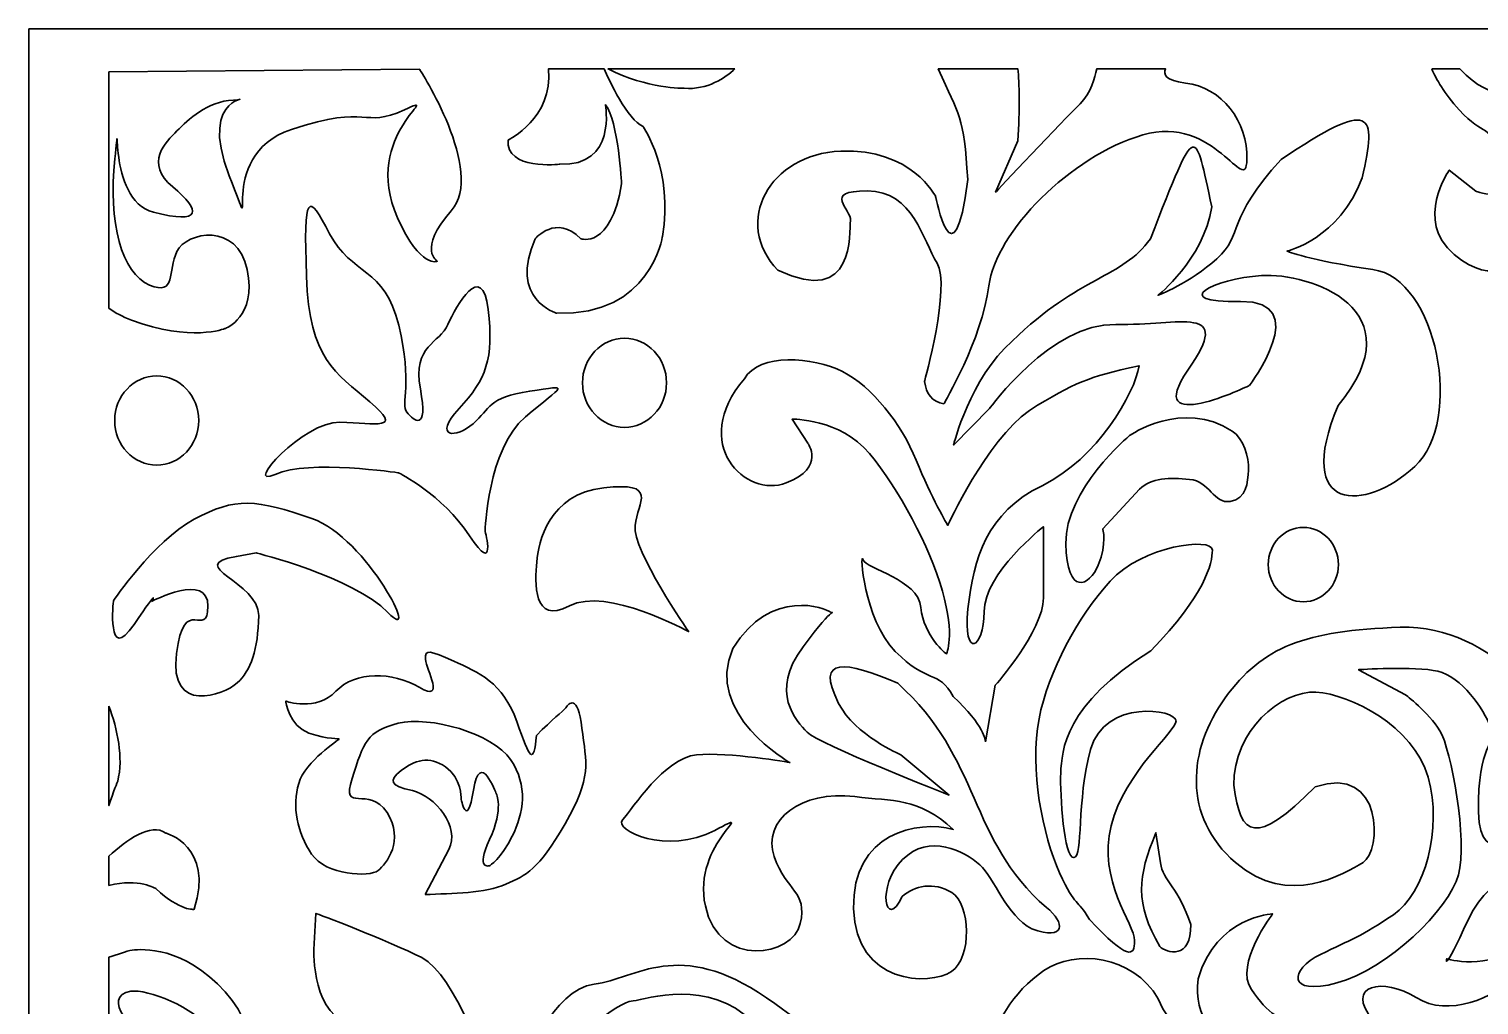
# Model space of a CAD drawing. Header units: centimetres. Extents: x -19.65 to -12.61, y 0.2 to 4.43.
# Drawn here: x -19.653 to -16.457, y 2.274 to 4.426 of the extents above; entities that cross this region are included whole.
import ezdxf

# ---------------------------------------------------------------- set-up
doc = ezdxf.new("R2010")
doc.units = ezdxf.units.CM
doc.header["$MEASUREMENT"] = 0
doc.layers.add('layer 1', color=7, linetype='Continuous')

msp = doc.modelspace()

# ---------------------------------------------------------------- linework, layer by layer
at = {"layer": 'layer 1', "color": 250, "lineweight": 30}
for points, knots in [([(-19.65325, 0.19729), (-19.65325, 0.19729), (-12.6053, 0.19729), (-12.6053, 0.19729), (-12.6053, 0.19729), (-12.6053, 0.19729), (-12.6053, 4.42606), (-12.6053, 4.42606), (-12.6053, 4.42606), (-12.6053, 4.42606), (-19.65325, 4.42606), (-19.65325, 4.42606), (-19.65325, 4.42606), (-19.65325, 4.42606), (-19.65325, 0.19729), (-19.65325, 0.19729)], [0, 0, 0, 0, 0.2, 0.2, 0.2, 0.2, 0.4, 0.4, 0.4, 0.4, 0.6, 0.6, 0.6, 0.6, 1, 1, 1, 1]), ([(-18.79236, 4.3374), (-18.79236, 4.3374), (-19.47705, 4.33139), (-19.47705, 4.33139), (-19.47705, 4.33139), (-19.47705, 4.33139), (-19.47705, 3.81028), (-19.47705, 3.81028), (-19.47705, 3.81028), (-19.46378, 3.80066), (-19.44748, 3.79177), (-19.42745, 3.78419), (-19.42745, 3.78419), (-19.29679, 3.73474), (-19.22082, 3.76565), (-19.22082, 3.76565), (-19.22082, 3.76565), (-19.22082, 3.76565), (-19.15093, 3.79037), (-19.1722, 3.89545), (-19.1722, 3.89545), (-19.19347, 4.00053), (-19.3059, 3.9789), (-19.32717, 3.93563), (-19.32717, 3.93563), (-19.34845, 3.89236), (-19.32717, 3.83673), (-19.38795, 3.86146), (-19.38795, 3.86146), (-19.44872, 3.88618), (-19.47911, 4.00053), (-19.46392, 4.1396), (-19.46392, 4.1396), (-19.44872, 4.27868), (-19.48519, 4.04998), (-19.37883, 4.02216), (-19.37883, 4.02216), (-19.27248, 3.99435), (-19.27248, 4.02525), (-19.33629, 4.07779), (-19.33629, 4.07779), (-19.4001, 4.13033), (-19.35148, 4.17669), (-19.32717, 4.20141), (-19.32717, 4.20141), (-19.30286, 4.22614), (-19.26032, 4.26631), (-19.20259, 4.2694), (-19.20259, 4.2694), (-19.14485, 4.2725), (-19.28463, 4.28795), (-19.2117, 4.10252), (-19.2117, 4.10252), (-19.13877, 3.91709), (-19.25121, 4.14578), (-19.07496, 4.2045), (-19.07496, 4.2045), (-18.89871, 4.26322), (-18.91998, 4.2045), (-18.82578, 4.24777), (-18.82578, 4.24777), (-18.73158, 4.29104), (-18.92302, 4.19523), (-18.84098, 4.0098), (-18.84098, 4.0098), (-18.78932, 3.89545), (-18.75285, 3.91399), (-18.75285, 3.91399), (-18.75285, 3.91399), (-18.75285, 3.91399), (-18.79843, 3.93872), (-18.72247, 4.02525), (-18.72247, 4.02525), (-18.6465, 4.11179), (-18.79236, 4.3374), (-18.79236, 4.3374)], [0, 0, 0, 0, 0.05, 0.05, 0.05, 0.05, 0.1, 0.1, 0.1, 0.1, 0.15, 0.15, 0.15, 0.15, 0.2, 0.2, 0.2, 0.2, 0.25, 0.25, 0.25, 0.25, 0.3, 0.3, 0.3, 0.3, 0.35, 0.35, 0.35, 0.35, 0.4, 0.4, 0.4, 0.4, 0.45, 0.45, 0.45, 0.45, 0.5, 0.5, 0.5, 0.5, 0.55, 0.55, 0.55, 0.55, 0.6, 0.6, 0.6, 0.6, 0.65, 0.65, 0.65, 0.65, 0.7, 0.7, 0.7, 0.7, 0.75, 0.75, 0.75, 0.75, 0.8, 0.8, 0.8, 0.8, 0.85, 0.85, 0.85, 0.85, 0.9, 0.9, 0.9, 0.9, 1, 1, 1, 1]), ([(-18.38532, 4.33796), (-18.37499, 4.31415), (-18.33469, 4.2257), (-18.29945, 4.21077), (-18.29945, 4.21077), (-18.29945, 4.21077), (-18.23146, 4.11224), (-18.25696, 3.96876), (-18.25696, 3.96876), (-18.25696, 3.96876), (-18.28245, 3.79243), (-18.48982, 3.79935), (-18.48982, 3.79935), (-18.48982, 3.79935), (-18.5969, 3.83046), (-18.53741, 3.96357), (-18.53741, 3.96357), (-18.53741, 3.96357), (-18.49152, 4.01889), (-18.43713, 3.96357), (-18.43713, 3.96357), (-18.43713, 3.96357), (-18.37084, 3.93937), (-18.34704, 4.08458), (-18.34704, 4.08458), (-18.34704, 4.08458), (-18.35384, 4.22287), (-18.38274, 4.25917), (-18.38274, 4.25917), (-18.38274, 4.25917), (-18.35724, 4.12261), (-18.48302, 4.12779), (-18.48302, 4.12779), (-18.48302, 4.12779), (-18.6037, 4.11396), (-18.5969, 4.18138), (-18.5969, 4.18138), (-18.5969, 4.18138), (-18.49708, 4.22957), (-18.50844, 4.33796), (-18.50844, 4.33796), (-18.50844, 4.33796), (-18.38532, 4.33796), (-18.38532, 4.33796)], [0, 0, 0, 0, 0.0833333, 0.0833333, 0.0833333, 0.0833333, 0.1666667, 0.1666667, 0.1666667, 0.1666667, 0.25, 0.25, 0.25, 0.25, 0.3333333, 0.3333333, 0.3333333, 0.3333333, 0.4166667, 0.4166667, 0.4166667, 0.4166667, 0.5, 0.5, 0.5, 0.5, 0.5833333, 0.5833333, 0.5833333, 0.5833333, 0.6666667, 0.6666667, 0.6666667, 0.6666667, 0.75, 0.75, 0.75, 0.75, 0.8333333, 0.8333333, 0.8333333, 0.8333333, 1, 1, 1, 1]), ([(-18.09716, 4.33796), (-18.11829, 4.31853), (-18.15794, 4.29093), (-18.20937, 4.29547), (-18.20937, 4.29547), (-18.20937, 4.29547), (-18.29063, 4.29389), (-18.37674, 4.33796), (-18.37674, 4.33796), (-18.37674, 4.33796), (-18.09716, 4.33796), (-18.09716, 4.33796)], [0, 0, 0, 0, 0.25, 0.25, 0.25, 0.25, 0.5, 0.5, 0.5, 0.5, 1, 1, 1, 1]), ([(-17.67935, 3.64897), (-17.67935, 3.64897), (-17.62097, 3.8595), (-17.65173, 3.90957), (-17.65173, 3.90957), (-17.6825, 3.95963), (-17.70404, 4.06915), (-17.80557, 4.06915), (-17.80557, 4.06915), (-17.9071, 4.06915), (-17.83941, 4.02847), (-17.84249, 4.00344), (-17.84249, 4.00344), (-17.84556, 3.97841), (-17.83018, 3.81256), (-18.00247, 3.89392), (-18.00247, 3.89392), (-18.104, 4.00031), (-18.02093, 4.15051), (-17.86402, 4.15676), (-17.86402, 4.15676), (-17.70711, 4.16302), (-17.65481, 4.05663), (-17.65481, 4.05663), (-17.65481, 4.05663), (-17.65481, 4.05663), (-17.61481, 3.85011), (-17.58405, 4.09418), (-17.58405, 4.09418), (-17.59287, 4.23767), (-17.60247, 4.23232), (-17.64892, 4.33796), (-17.64892, 4.33796), (-17.64892, 4.33796), (-17.47336, 4.33796), (-17.47336, 4.33796), (-17.47336, 4.33796), (-17.47065, 4.308), (-17.46837, 4.24764), (-17.4739, 4.17954), (-17.4739, 4.17954), (-17.4739, 4.17954), (-17.52264, 4.06627), (-17.52264, 4.06627), (-17.52264, 4.06627), (-17.52264, 4.06627), (-17.37274, 4.22498), (-17.33644, 4.26128), (-17.33644, 4.26128), (-17.31223, 4.28548), (-17.30318, 4.31858), (-17.29984, 4.33796), (-17.29984, 4.33796), (-17.29984, 4.33796), (-17.14812, 4.33796), (-17.14812, 4.33796), (-17.14812, 4.33796), (-17.15322, 4.32653), (-17.14925, 4.31226), (-17.10409, 4.30696), (-17.10409, 4.30696), (-17.02409, 4.29757), (-16.96564, 4.22248), (-16.96871, 4.13799), (-16.96871, 4.13799), (-16.97179, 4.05351), (-17.03811, 4.23951), (-17.1981, 4.19257), (-17.1981, 4.19257), (-17.35808, 4.14564), (-17.52217, 3.97875), (-17.53755, 3.85985), (-17.53755, 3.85985), (-17.55294, 3.74094), (-17.63646, 3.59968), (-17.63646, 3.59968), (-17.63646, 3.59968), (-17.66321, 3.60344), (-17.67519, 3.62135), (-17.67935, 3.64897)], [0, 0, 0, 0, 0.047619, 0.047619, 0.047619, 0.047619, 0.0952381, 0.0952381, 0.0952381, 0.0952381, 0.1428571, 0.1428571, 0.1428571, 0.1428571, 0.1904762, 0.1904762, 0.1904762, 0.1904762, 0.2380952, 0.2380952, 0.2380952, 0.2380952, 0.2857143, 0.2857143, 0.2857143, 0.2857143, 0.3333333, 0.3333333, 0.3333333, 0.3333333, 0.3809524, 0.3809524, 0.3809524, 0.3809524, 0.4285714, 0.4285714, 0.4285714, 0.4285714, 0.4761905, 0.4761905, 0.4761905, 0.4761905, 0.5238095, 0.5238095, 0.5238095, 0.5238095, 0.5714286, 0.5714286, 0.5714286, 0.5714286, 0.6190476, 0.6190476, 0.6190476, 0.6190476, 0.6666667, 0.6666667, 0.6666667, 0.6666667, 0.7142857, 0.7142857, 0.7142857, 0.7142857, 0.7619048, 0.7619048, 0.7619048, 0.7619048, 0.8095238, 0.8095238, 0.8095238, 0.8095238, 0.8571429, 0.8571429, 0.8571429, 0.8571429, 0.9047619, 0.9047619, 0.9047619, 0.9047619, 1, 1, 1, 1]), ([(-16.56136, 4.33796), (-16.5519, 4.31662), (-16.53372, 4.28361), (-16.50085, 4.2476), (-16.50085, 4.2476), (-16.44429, 4.18565), (-16.43558, 4.22548), (-16.40078, 4.12812), (-16.40078, 4.12812), (-16.36597, 4.03077), (-16.46387, 4.06838), (-16.46387, 4.06838), (-16.46387, 4.06838), (-16.46387, 4.06838), (-16.52261, 4.11485), (-16.52261, 4.11485), (-16.52261, 4.11485), (-16.52261, 4.11485), (-16.6011, 4.00445), (-16.51202, 3.92913), (-16.51202, 3.92913), (-16.42293, 3.85382), (-16.37002, 3.91294), (-16.34639, 3.94447), (-16.34639, 3.94447), (-16.32275, 3.97601), (-16.31158, 4.02855), (-16.31158, 4.02855), (-16.31158, 4.02855), (-16.31158, 4.02855), (-16.29853, 3.95775), (-16.29853, 3.95775), (-16.29853, 3.95775), (-16.29092, 3.91649), (-16.40513, 3.78738), (-16.40513, 3.78738), (-16.40513, 3.78738), (-16.40513, 3.78738), (-16.45081, 3.63029), (-16.39207, 3.57054), (-16.39207, 3.57054), (-16.33333, 3.5108), (-16.30723, 3.44443), (-16.32246, 3.51302), (-16.32246, 3.51302), (-16.33769, 3.58161), (-16.26589, 3.6679), (-16.20715, 3.75862), (-16.20715, 3.75862), (-16.14841, 3.84933), (-16.20908, 3.99542), (-16.21586, 4.04625), (-16.21586, 4.04625), (-16.22263, 4.09709), (-16.32084, 4.16171), (-16.38584, 4.23949), (-16.38584, 4.23949), (-16.3211, 4.22783), (-16.30278, 4.21146), (-16.26589, 4.25645), (-16.26589, 4.25645), (-16.26589, 4.25645), (-16.32362, 4.3128), (-16.32362, 4.3128), (-16.32362, 4.3128), (-16.37357, 4.27979), (-16.4252, 4.26044), (-16.49916, 4.33796), (-16.49916, 4.33796), (-16.49916, 4.33796), (-16.56136, 4.33796), (-16.56136, 4.33796)], [0, 0, 0, 0, 0.0526316, 0.0526316, 0.0526316, 0.0526316, 0.1052632, 0.1052632, 0.1052632, 0.1052632, 0.1578947, 0.1578947, 0.1578947, 0.1578947, 0.2105263, 0.2105263, 0.2105263, 0.2105263, 0.2631579, 0.2631579, 0.2631579, 0.2631579, 0.3157895, 0.3157895, 0.3157895, 0.3157895, 0.3684211, 0.3684211, 0.3684211, 0.3684211, 0.4210526, 0.4210526, 0.4210526, 0.4210526, 0.4736842, 0.4736842, 0.4736842, 0.4736842, 0.5263158, 0.5263158, 0.5263158, 0.5263158, 0.5789474, 0.5789474, 0.5789474, 0.5789474, 0.6315789, 0.6315789, 0.6315789, 0.6315789, 0.6842105, 0.6842105, 0.6842105, 0.6842105, 0.7368421, 0.7368421, 0.7368421, 0.7368421, 0.7894737, 0.7894737, 0.7894737, 0.7894737, 0.8421053, 0.8421053, 0.8421053, 0.8421053, 0.8947368, 0.8947368, 0.8947368, 0.8947368, 1, 1, 1, 1]), ([(-17.53588, 3.58943), (-17.53588, 3.58943), (-17.4001, 3.77804), (-17.25771, 3.77467), (-17.25771, 3.77467), (-17.11531, 3.7713), (-16.9961, 3.82182), (-17.09876, 3.67363), (-17.09876, 3.67363), (-17.20141, 3.52544), (-16.96299, 3.63995), (-16.96299, 3.63995), (-16.96299, 3.63995), (-16.96299, 3.63995), (-16.82059, 3.82855), (-16.98285, 3.82519), (-16.98285, 3.82519), (-17.14512, 3.82182), (-17.04246, 3.87571), (-16.93649, 3.88244), (-16.93649, 3.88244), (-16.83052, 3.88918), (-16.5921, 3.80835), (-16.76761, 3.59617), (-16.76761, 3.59617), (-16.86738, 3.35751), (-16.708, 3.36041), (-16.59872, 3.46145), (-16.59872, 3.46145), (-16.48944, 3.56249), (-16.54905, 3.87571), (-16.69144, 3.89591), (-16.69144, 3.89591), (-16.83384, 3.91612), (-16.8802, 3.93633), (-16.8802, 3.93633), (-16.8802, 3.93633), (-16.8802, 3.93633), (-16.76429, 3.96327), (-16.71462, 4.09799), (-16.71462, 4.09799), (-16.68152, 4.24233), (-16.69049, 4.27503), (-16.89344, 4.1384), (-16.89344, 4.1384), (-17.01593, 4.00418), (-16.97529, 3.97339), (-17.03489, 3.9195), (-17.03489, 3.9195), (-17.0945, 3.86561), (-17.16499, 3.83866), (-17.16499, 3.83866), (-17.16499, 3.83866), (-17.16499, 3.83866), (-17.06564, 3.91612), (-17.04577, 4.034), (-17.04577, 4.034), (-17.08551, 4.20576), (-17.07558, 4.23607), (-17.18155, 3.96327), (-17.18155, 3.96327), (-17.244, 3.87571), (-17.33675, 3.88384), (-17.4862, 3.73762), (-17.4862, 3.73762), (-17.57893, 3.65679), (-17.61535, 3.5086), (-17.61535, 3.5086), (-17.61535, 3.5086), (-17.61535, 3.5086), (-17.53588, 3.58943), (-17.53588, 3.58943)], [0, 0, 0, 0, 0.0526316, 0.0526316, 0.0526316, 0.0526316, 0.1052632, 0.1052632, 0.1052632, 0.1052632, 0.1578947, 0.1578947, 0.1578947, 0.1578947, 0.2105263, 0.2105263, 0.2105263, 0.2105263, 0.2631579, 0.2631579, 0.2631579, 0.2631579, 0.3157895, 0.3157895, 0.3157895, 0.3157895, 0.3684211, 0.3684211, 0.3684211, 0.3684211, 0.4210526, 0.4210526, 0.4210526, 0.4210526, 0.4736842, 0.4736842, 0.4736842, 0.4736842, 0.5263158, 0.5263158, 0.5263158, 0.5263158, 0.5789474, 0.5789474, 0.5789474, 0.5789474, 0.6315789, 0.6315789, 0.6315789, 0.6315789, 0.6842105, 0.6842105, 0.6842105, 0.6842105, 0.7368421, 0.7368421, 0.7368421, 0.7368421, 0.7894737, 0.7894737, 0.7894737, 0.7894737, 0.8421053, 0.8421053, 0.8421053, 0.8421053, 0.8947368, 0.8947368, 0.8947368, 0.8947368, 1, 1, 1, 1]), ([(-18.64778, 3.31882), (-18.64778, 3.31882), (-18.62153, 3.21701), (-18.68224, 3.3088), (-18.68224, 3.3088), (-18.74296, 3.4006), (-18.83814, 3.44733), (-18.83814, 3.44733), (-18.83814, 3.44733), (-18.83814, 3.44733), (-19.0367, 3.47737), (-19.11054, 3.44399), (-19.11054, 3.44399), (-19.18438, 3.41061), (-19.04818, 3.56081), (-18.96777, 3.55915), (-18.96777, 3.55915), (-18.88737, 3.55748), (-18.82665, 3.53912), (-18.90213, 3.60421), (-18.90213, 3.60421), (-18.97762, 3.6693), (-19.03505, 3.696), (-19.04162, 3.88125), (-19.04162, 3.88125), (-19.04818, 4.06651), (-19.03834, 4.06651), (-18.99075, 3.97471), (-18.99075, 3.97471), (-18.94316, 3.88292), (-18.86931, 3.90128), (-18.83814, 3.77277), (-18.83814, 3.77277), (-18.80696, 3.64426), (-18.83485, 3.5992), (-18.82008, 3.58084), (-18.82008, 3.58084), (-18.80532, 3.56248), (-18.7725, 3.53578), (-18.79055, 3.63258), (-18.79055, 3.63258), (-18.8086, 3.72938), (-18.74788, 3.73272), (-18.72983, 3.77444), (-18.72983, 3.77444), (-18.71178, 3.81616), (-18.65436, 3.91793), (-18.64122, 3.80782), (-18.64122, 3.80782), (-18.62808, 3.69771), (-18.64557, 3.65434), (-18.70522, 3.58919), (-18.70522, 3.58919), (-18.76486, 3.52403), (-18.71178, 3.52243), (-18.67404, 3.55581), (-18.67404, 3.55581), (-18.63629, 3.58919), (-18.64238, 3.61363), (-18.54932, 3.62757), (-18.54932, 3.62757), (-18.45627, 3.64151), (-18.47428, 3.6432), (-18.55917, 3.57083), (-18.55917, 3.57083), (-18.64286, 3.49906), (-18.64778, 3.31882), (-18.64778, 3.31882)], [0, 0, 0, 0, 0.0555556, 0.0555556, 0.0555556, 0.0555556, 0.1111111, 0.1111111, 0.1111111, 0.1111111, 0.1666667, 0.1666667, 0.1666667, 0.1666667, 0.2222222, 0.2222222, 0.2222222, 0.2222222, 0.2777778, 0.2777778, 0.2777778, 0.2777778, 0.3333333, 0.3333333, 0.3333333, 0.3333333, 0.3888889, 0.3888889, 0.3888889, 0.3888889, 0.4444444, 0.4444444, 0.4444444, 0.4444444, 0.5, 0.5, 0.5, 0.5, 0.5555556, 0.5555556, 0.5555556, 0.5555556, 0.6111111, 0.6111111, 0.6111111, 0.6111111, 0.6666667, 0.6666667, 0.6666667, 0.6666667, 0.7222222, 0.7222222, 0.7222222, 0.7222222, 0.7777778, 0.7777778, 0.7777778, 0.7777778, 0.8333333, 0.8333333, 0.8333333, 0.8333333, 0.8888889, 0.8888889, 0.8888889, 0.8888889, 1, 1, 1, 1]), ([(-18.24796, 3.64594), (-18.24796, 3.70009), (-18.28958, 3.74426), (-18.34061, 3.74426), (-18.34061, 3.74426), (-18.39164, 3.74426), (-18.43326, 3.70009), (-18.43326, 3.64594), (-18.43326, 3.64594), (-18.43326, 3.59178), (-18.39164, 3.54761), (-18.34061, 3.54761), (-18.34061, 3.54761), (-18.28958, 3.54761), (-18.24796, 3.59178), (-18.24796, 3.64594)], [0, 0, 0, 0, 0.2, 0.2, 0.2, 0.2, 0.4, 0.4, 0.4, 0.4, 0.6, 0.6, 0.6, 0.6, 1, 1, 1, 1]), ([(-17.54488, 2.8545), (-17.54488, 2.8545), (-17.52326, 2.97906), (-17.52326, 2.97906), (-17.52326, 2.97906), (-17.52326, 2.97906), (-17.41723, 3.09907), (-17.41723, 3.17153), (-17.41723, 3.17153), (-17.41723, 3.24399), (-17.41723, 3.32853), (-17.41723, 3.32853), (-17.41723, 3.32853), (-17.41723, 3.32853), (-17.54785, 3.22588), (-17.54785, 3.14134), (-17.54785, 3.14134), (-17.54785, 3.05679), (-17.59535, 3.03566), (-17.58348, 3.14737), (-17.58348, 3.14737), (-17.5716, 3.25909), (-17.5424, 3.35936), (-17.4202, 3.41911), (-17.4202, 3.41911), (-17.29799, 3.47887), (-17.21535, 3.62307), (-17.20645, 3.68346), (-17.20645, 3.68346), (-17.32382, 3.65733), (-17.34572, 3.64761), (-17.44824, 3.58517), (-17.44824, 3.58517), (-17.54412, 3.51598), (-17.62801, 3.33155), (-17.62801, 3.33155), (-17.62801, 3.33155), (-17.62801, 3.33155), (-17.66449, 3.39359), (-17.69758, 3.47511), (-17.69758, 3.47511), (-17.73067, 3.55663), (-17.79469, 3.63727), (-17.86, 3.67048), (-17.86, 3.67048), (-17.92531, 3.7037), (-18.04363, 3.71199), (-18.07628, 3.65462), (-18.07628, 3.65462), (-18.19902, 3.51055), (-18.0723, 3.39042), (-17.98425, 3.42515), (-17.98425, 3.42515), (-17.89621, 3.45988), (-17.93675, 3.51271), (-17.93675, 3.51271), (-17.93675, 3.51271), (-17.93675, 3.51271), (-17.97127, 3.56568), (-17.97127, 3.56568), (-17.97127, 3.56568), (-17.97127, 3.56568), (-17.866, 3.56819), (-17.80069, 3.48969), (-17.80069, 3.48969), (-17.73538, 3.41119), (-17.66845, 3.28576), (-17.63988, 3.18663), (-17.63988, 3.18663), (-17.61132, 3.08749), (-17.63122, 3.04799), (-17.63122, 3.04799), (-17.63122, 3.04799), (-17.63122, 3.04799), (-17.68119, 3.08711), (-17.68738, 3.15039), (-17.68738, 3.15039), (-17.69357, 3.21368), (-17.80749, 3.23443), (-17.81504, 3.25607), (-17.81504, 3.25607), (-17.82258, 3.27771), (-17.81417, 3.12649), (-17.74379, 3.05378), (-17.74379, 3.05378), (-17.6734, 2.98106), (-17.64879, 3.01452), (-17.61613, 2.95414), (-17.61613, 2.95414), (-17.54642, 2.89107), (-17.54488, 2.8545), (-17.54488, 2.8545)], [0, 0, 0, 0, 0.0416667, 0.0416667, 0.0416667, 0.0416667, 0.0833333, 0.0833333, 0.0833333, 0.0833333, 0.125, 0.125, 0.125, 0.125, 0.1666667, 0.1666667, 0.1666667, 0.1666667, 0.2083333, 0.2083333, 0.2083333, 0.2083333, 0.25, 0.25, 0.25, 0.25, 0.2916667, 0.2916667, 0.2916667, 0.2916667, 0.3333333, 0.3333333, 0.3333333, 0.3333333, 0.375, 0.375, 0.375, 0.375, 0.4166667, 0.4166667, 0.4166667, 0.4166667, 0.4583333, 0.4583333, 0.4583333, 0.4583333, 0.5, 0.5, 0.5, 0.5, 0.5416667, 0.5416667, 0.5416667, 0.5416667, 0.5833333, 0.5833333, 0.5833333, 0.5833333, 0.625, 0.625, 0.625, 0.625, 0.6666667, 0.6666667, 0.6666667, 0.6666667, 0.7083333, 0.7083333, 0.7083333, 0.7083333, 0.75, 0.75, 0.75, 0.75, 0.7916667, 0.7916667, 0.7916667, 0.7916667, 0.8333333, 0.8333333, 0.8333333, 0.8333333, 0.875, 0.875, 0.875, 0.875, 0.9166667, 0.9166667, 0.9166667, 0.9166667, 1, 1, 1, 1]), ([(-19.27912, 3.56278), (-19.27912, 3.61694), (-19.32074, 3.66111), (-19.37177, 3.66111), (-19.37177, 3.66111), (-19.4228, 3.66111), (-19.46442, 3.61694), (-19.46442, 3.56278), (-19.46442, 3.56278), (-19.46442, 3.50862), (-19.4228, 3.46445), (-19.37177, 3.46445), (-19.37177, 3.46445), (-19.32074, 3.46445), (-19.27912, 3.50862), (-19.27912, 3.56278)], [0, 0, 0, 0, 0.2, 0.2, 0.2, 0.2, 0.4, 0.4, 0.4, 0.4, 0.6, 0.6, 0.6, 0.6, 1, 1, 1, 1]), ([(-17.28651, 3.32428), (-17.28651, 3.32428), (-17.27666, 3.29174), (-17.29635, 3.24417), (-17.29635, 3.24417), (-17.31604, 3.19661), (-17.36527, 3.17408), (-17.36773, 3.29174), (-17.36773, 3.29174), (-17.3702, 3.4094), (-17.22743, 3.52956), (-17.22743, 3.52956), (-17.22743, 3.52956), (-17.22743, 3.52956), (-17.11048, 3.61117), (-17.00097, 3.53958), (-17.00097, 3.53958), (-16.97685, 3.52381), (-16.96344, 3.48175), (-16.96516, 3.45365), (-16.96516, 3.45365), (-16.96688, 3.42555), (-16.96902, 3.39046), (-17.00541, 3.38436), (-17.00541, 3.38436), (-17.04179, 3.37827), (-17.05133, 3.42905), (-17.095, 3.43293), (-17.095, 3.43293), (-17.13868, 3.43681), (-17.18005, 3.43701), (-17.20528, 3.4114), (-17.20528, 3.4114), (-17.20528, 3.4114), (-17.28651, 3.32428), (-17.28651, 3.32428)], [0, 0, 0, 0, 0.1, 0.1, 0.1, 0.1, 0.2, 0.2, 0.2, 0.2, 0.3, 0.3, 0.3, 0.3, 0.4, 0.4, 0.4, 0.4, 0.5, 0.5, 0.5, 0.5, 0.6, 0.6, 0.6, 0.6, 0.7, 0.7, 0.7, 0.7, 0.8, 0.8, 0.8, 0.8, 1, 1, 1, 1]), ([(-18.19919, 3.09717), (-18.19919, 3.09717), (-18.3798, 3.19737), (-18.46189, 3.15395), (-18.46189, 3.15395), (-18.54399, 3.11053), (-18.53742, 3.20738), (-18.53414, 3.2508), (-18.53414, 3.2508), (-18.53085, 3.29422), (-18.50787, 3.40109), (-18.38637, 3.41445), (-18.38637, 3.41445), (-18.26487, 3.42781), (-18.31084, 3.38439), (-18.31741, 3.33096), (-18.31741, 3.33096), (-18.32397, 3.27752), (-18.19919, 3.09717), (-18.19919, 3.09717)], [0, 0, 0, 0, 0.1666667, 0.1666667, 0.1666667, 0.1666667, 0.3333333, 0.3333333, 0.3333333, 0.3333333, 0.5, 0.5, 0.5, 0.5, 0.6666667, 0.6666667, 0.6666667, 0.6666667, 1, 1, 1, 1]), ([(-19.38314, 3.16376), (-19.38314, 3.16376), (-19.25765, 3.22979), (-19.25884, 3.15326), (-19.25884, 3.15326), (-19.26003, 3.07674), (-19.31164, 3.18465), (-19.32827, 3.04872), (-19.32827, 3.04872), (-19.3449, 2.91279), (-19.22421, 2.95725), (-19.19416, 2.98428), (-19.19416, 2.98428), (-19.16412, 3.0113), (-19.1483, 3.05767), (-19.14692, 3.13255), (-19.14692, 3.13255), (-19.14554, 3.20743), (-19.31309, 3.24285), (-19.19618, 3.26328), (-19.19618, 3.26328), (-19.19618, 3.26328), (-19.15272, 3.27087), (-19.15272, 3.27087), (-19.15272, 3.27087), (-19.15272, 3.27087), (-18.9387, 3.21828), (-18.86208, 3.1396), (-18.86208, 3.1396), (-18.78546, 3.06092), (-18.90783, 3.30454), (-19.02956, 3.34664), (-19.02956, 3.34664), (-19.15128, 3.38874), (-19.19872, 3.39446), (-19.28916, 3.34505), (-19.28916, 3.34505), (-19.3796, 3.29565), (-19.46703, 3.16521), (-19.46703, 3.16521), (-19.46703, 3.16521), (-19.46703, 3.16521), (-19.48296, 3.0231), (-19.42171, 3.11291), (-19.42171, 3.11291), (-19.36047, 3.20272), (-19.38314, 3.16376), (-19.38314, 3.16376)], [0, 0, 0, 0, 0.0769231, 0.0769231, 0.0769231, 0.0769231, 0.1538462, 0.1538462, 0.1538462, 0.1538462, 0.2307692, 0.2307692, 0.2307692, 0.2307692, 0.3076923, 0.3076923, 0.3076923, 0.3076923, 0.3846154, 0.3846154, 0.3846154, 0.3846154, 0.4615385, 0.4615385, 0.4615385, 0.4615385, 0.5384615, 0.5384615, 0.5384615, 0.5384615, 0.6153846, 0.6153846, 0.6153846, 0.6153846, 0.6923077, 0.6923077, 0.6923077, 0.6923077, 0.7692308, 0.7692308, 0.7692308, 0.7692308, 0.8461538, 0.8461538, 0.8461538, 0.8461538, 1, 1, 1, 1]), ([(-16.9216, 3.24512), (-16.9216, 3.29031), (-16.88687, 3.32717), (-16.84429, 3.32717), (-16.84429, 3.32717), (-16.80171, 3.32717), (-16.76698, 3.29031), (-16.76698, 3.24512), (-16.76698, 3.24512), (-16.76698, 3.19993), (-16.80171, 3.16307), (-16.84429, 3.16307), (-16.84429, 3.16307), (-16.88687, 3.16307), (-16.9216, 3.19993), (-16.9216, 3.24512)], [0, 0, 0, 0, 0.2, 0.2, 0.2, 0.2, 0.4, 0.4, 0.4, 0.4, 0.6, 0.6, 0.6, 0.6, 1, 1, 1, 1]), ([(-17.21612, 2.41593), (-17.21612, 2.45227), (-17.29879, 2.54855), (-17.26804, 2.66928), (-17.26804, 2.66928), (-17.23729, 2.79002), (-17.12496, 2.87623), (-17.12496, 2.90078), (-17.12496, 2.90078), (-17.12496, 2.92532), (-17.28135, 2.9505), (-17.31311, 2.8372), (-17.31311, 2.8372), (-17.34487, 2.7239), (-17.32856, 2.60159), (-17.35028, 2.59914), (-17.35028, 2.59914), (-17.372, 2.59669), (-17.38109, 2.7382), (-17.37899, 2.78594), (-17.37899, 2.78594), (-17.37689, 2.83368), (-17.37111, 2.93767), (-17.18054, 3.05477), (-17.18054, 3.05477), (-17.05995, 3.17922), (-17.04486, 3.24755), (-17.04486, 3.277), (-17.04486, 3.277), (-17.04486, 3.30645), (-17.19906, 3.28698), (-17.2703, 3.20851), (-17.2703, 3.20851), (-17.34154, 3.13005), (-17.40636, 3.00975), (-17.42695, 2.90514), (-17.42695, 2.90514), (-17.44868, 2.79475), (-17.41862, 2.64765), (-17.38146, 2.56564), (-17.38146, 2.56564), (-17.3443, 2.48364), (-17.34422, 2.51202), (-17.31552, 2.46225), (-17.31552, 2.46225), (-17.23087, 2.37257), (-17.21612, 2.37959), (-17.21612, 2.41593)], [0, 0, 0, 0, 0.0769231, 0.0769231, 0.0769231, 0.0769231, 0.1538462, 0.1538462, 0.1538462, 0.1538462, 0.2307692, 0.2307692, 0.2307692, 0.2307692, 0.3076923, 0.3076923, 0.3076923, 0.3076923, 0.3846154, 0.3846154, 0.3846154, 0.3846154, 0.4615385, 0.4615385, 0.4615385, 0.4615385, 0.5384615, 0.5384615, 0.5384615, 0.5384615, 0.6153846, 0.6153846, 0.6153846, 0.6153846, 0.6923077, 0.6923077, 0.6923077, 0.6923077, 0.7692308, 0.7692308, 0.7692308, 0.7692308, 0.8461538, 0.8461538, 0.8461538, 0.8461538, 1, 1, 1, 1]), ([(-17.41081, 2.48898), (-17.58424, 2.64035), (-17.55299, 2.81607), (-17.73842, 2.98352), (-17.73842, 2.98352), (-17.85173, 3.03197), (-17.92239, 3.04505), (-17.86872, 2.9391), (-17.86872, 2.9391), (-17.83227, 2.86825), (-17.73276, 2.82675), (-17.73143, 2.82564), (-17.73143, 2.82564), (-17.73143, 2.82564), (-17.62519, 2.73681), (-17.62519, 2.73681), (-17.62519, 2.73681), (-17.62519, 2.73681), (-17.91505, 2.85072), (-17.93815, 2.87551), (-17.93815, 2.87551), (-17.96126, 2.9003), (-18.02248, 2.96293), (-17.94705, 3.06387), (-17.94705, 3.06387), (-17.87162, 3.16481), (-17.87922, 3.13308), (-17.88722, 3.14059), (-17.88722, 3.14059), (-17.89522, 3.14809), (-18.01823, 3.19711), (-18.1016, 3.05983), (-18.1016, 3.05983), (-18.16651, 2.91629), (-17.97607, 2.80852), (-17.97607, 2.80852), (-17.97607, 2.80852), (-17.97607, 2.80852), (-18.11046, 2.83247), (-18.18172, 2.8256), (-18.18172, 2.8256), (-18.25298, 2.81874), (-18.32242, 2.70669), (-18.34457, 2.68291), (-18.34457, 2.68291), (-18.36673, 2.65913), (-18.2467, 2.60415), (-18.1417, 2.65913), (-18.1417, 2.65913), (-18.03671, 2.7141), (-18.19297, 2.63278), (-18.16235, 2.49241), (-18.16235, 2.49241), (-18.13172, 2.35204), (-17.96896, 2.38105), (-17.95308, 2.45373), (-17.95308, 2.45373), (-17.9372, 2.52641), (-17.98328, 2.52278), (-18.01057, 2.60171), (-18.01057, 2.60171), (-18.03785, 2.68064), (-17.95136, 2.74861), (-17.83311, 2.73357), (-17.83311, 2.73357), (-17.74856, 2.72282), (-17.6933, 2.73193), (-17.61616, 2.66122), (-17.61616, 2.66122), (-17.69387, 2.68228), (-17.83928, 2.65462), (-17.83561, 2.48647), (-17.83561, 2.48647), (-17.83194, 2.31832), (-17.66685, 2.31628), (-17.62013, 2.34752), (-17.62013, 2.34752), (-17.57341, 2.37876), (-17.57857, 2.49675), (-17.61879, 2.52171), (-17.61879, 2.52171), (-17.65901, 2.54667), (-17.70206, 2.53705), (-17.72841, 2.5132), (-17.72841, 2.5132), (-17.76544, 2.43539), (-17.78623, 2.5366), (-17.72762, 2.5949), (-17.72762, 2.5949), (-17.66901, 2.6532), (-17.5907, 2.61318), (-17.5577, 2.58338), (-17.5577, 2.58338), (-17.5247, 2.55358), (-17.49882, 2.47032), (-17.44257, 2.44206), (-17.44257, 2.44206), (-17.36801, 2.41379), (-17.36825, 2.45651), (-17.41081, 2.48898)], [0, 0, 0, 0, 0.0384615, 0.0384615, 0.0384615, 0.0384615, 0.0769231, 0.0769231, 0.0769231, 0.0769231, 0.1153846, 0.1153846, 0.1153846, 0.1153846, 0.1538462, 0.1538462, 0.1538462, 0.1538462, 0.1923077, 0.1923077, 0.1923077, 0.1923077, 0.2307692, 0.2307692, 0.2307692, 0.2307692, 0.2692308, 0.2692308, 0.2692308, 0.2692308, 0.3076923, 0.3076923, 0.3076923, 0.3076923, 0.3461538, 0.3461538, 0.3461538, 0.3461538, 0.3846154, 0.3846154, 0.3846154, 0.3846154, 0.4230769, 0.4230769, 0.4230769, 0.4230769, 0.4615385, 0.4615385, 0.4615385, 0.4615385, 0.5, 0.5, 0.5, 0.5, 0.5384615, 0.5384615, 0.5384615, 0.5384615, 0.5769231, 0.5769231, 0.5769231, 0.5769231, 0.6153846, 0.6153846, 0.6153846, 0.6153846, 0.6538462, 0.6538462, 0.6538462, 0.6538462, 0.6923077, 0.6923077, 0.6923077, 0.6923077, 0.7307692, 0.7307692, 0.7307692, 0.7307692, 0.7692308, 0.7692308, 0.7692308, 0.7692308, 0.8076923, 0.8076923, 0.8076923, 0.8076923, 0.8461538, 0.8461538, 0.8461538, 0.8461538, 0.8846154, 0.8846154, 0.8846154, 0.8846154, 0.9230769, 0.9230769, 0.9230769, 0.9230769, 1, 1, 1, 1]), ([(-17.2109, 2.15909), (-17.2109, 2.15909), (-16.9589, 2.03738), (-16.80066, 2.04585), (-16.80066, 2.04585), (-16.64243, 2.05431), (-16.29513, 2.14312), (-16.23805, 2.37963), (-16.23805, 2.37963), (-16.18097, 2.61614), (-16.22856, 2.78446), (-16.25563, 2.84454), (-16.25563, 2.84454), (-16.28271, 2.90462), (-16.42067, 3.11347), (-16.63071, 3.10679), (-16.63071, 3.10679), (-16.84075, 3.10012), (-16.93467, 3.06428), (-17.01672, 2.95103), (-17.01672, 2.95103), (-17.09877, 2.83778), (-17.11127, 2.68957), (-16.99406, 2.58824), (-16.99406, 2.58824), (-16.87685, 2.48691), (-16.75378, 2.5644), (-16.71275, 2.58824), (-16.71275, 2.58824), (-16.67173, 2.61208), (-16.66587, 2.80599), (-16.81824, 2.75513), (-16.81824, 2.75513), (-16.9501, 2.62277), (-16.98283, 2.64411), (-16.99746, 2.75859), (-16.99746, 2.75859), (-16.99977, 2.87807), (-16.89237, 2.96822), (-16.81648, 2.96374), (-16.81648, 2.96374), (-16.7406, 2.95927), (-16.60129, 2.88948), (-16.56929, 2.77611), (-16.56929, 2.77611), (-16.53729, 2.66275), (-16.57562, 2.52065), (-16.64594, 2.47297), (-16.64594, 2.47297), (-16.71627, 2.42529), (-16.73866, 2.41849), (-16.80652, 2.38559), (-16.80652, 2.38559), (-16.87439, 2.35269), (-16.88177, 2.29273), (-16.77042, 2.32253), (-16.77042, 2.32253), (-16.65907, 2.35233), (-16.52299, 2.48477), (-16.50236, 2.56094), (-16.50236, 2.56094), (-16.48173, 2.63712), (-16.51807, 2.83738), (-16.54339, 2.87875), (-16.54339, 2.87875), (-16.5687, 2.92011), (-16.61899, 2.95778), (-16.61899, 2.95778), (-16.61899, 2.95778), (-16.61899, 2.95778), (-16.7226, 3.01333), (-16.7226, 3.01333), (-16.7226, 3.01333), (-16.7226, 3.01333), (-16.59929, 3.0218), (-16.54772, 3.00988), (-16.54772, 3.00988), (-16.49615, 2.99796), (-16.44622, 2.92715), (-16.43145, 2.88626), (-16.43145, 2.88626), (-16.41668, 2.84537), (-16.46134, 2.8536), (-16.45794, 2.69887), (-16.45794, 2.69887), (-16.45502, 2.5659), (-16.36398, 2.6546), (-16.33843, 2.68218), (-16.33843, 2.68218), (-16.33425, 2.68669), (-16.33182, 2.68957), (-16.33182, 2.68957), (-16.33182, 2.68957), (-16.33182, 2.68957), (-16.30252, 2.80281), (-16.30252, 2.80281), (-16.30252, 2.80281), (-16.30252, 2.80281), (-16.25563, 2.6538), (-16.30252, 2.5942), (-16.30252, 2.5942), (-16.3494, 2.5346), (-16.42219, 2.58693), (-16.4808, 2.46176), (-16.4808, 2.46176), (-16.5394, 2.33659), (-16.52827, 2.37617), (-16.52827, 2.37617), (-16.52827, 2.37617), (-16.52827, 2.37617), (-16.43508, 2.34553), (-16.37062, 2.4111), (-16.37062, 2.4111), (-16.30615, 2.47666), (-16.27814, 2.5251), (-16.27814, 2.52327), (-16.27814, 2.52327), (-16.27813, 2.52144), (-16.32757, 2.3789), (-16.37566, 2.33504), (-16.37566, 2.33504), (-16.42375, 2.29119), (-16.52429, 2.24547), (-16.59554, 2.29022), (-16.59554, 2.29022), (-16.66679, 2.33497), (-16.75589, 2.32038), (-16.69048, 2.23968), (-16.69048, 2.23968), (-16.62508, 2.15898), (-16.58019, 2.15719), (-16.60726, 2.14717), (-16.60726, 2.14717), (-16.63434, 2.13716), (-16.71615, 2.16219), (-16.80992, 2.20392), (-16.80992, 2.20392), (-16.90369, 2.24564), (-16.92068, 2.25291), (-16.9589, 2.3081), (-16.9589, 2.3081), (-16.99711, 2.3633), (-16.91201, 2.47499), (-16.91201, 2.47499), (-16.91201, 2.47499), (-16.91201, 2.47499), (-17.03657, 2.46936), (-17.0761, 2.33194), (-17.0761, 2.33194), (-17.08666, 2.24321), (-17.04552, 2.20706), (-16.93299, 2.12333), (-16.93299, 2.12333), (-16.93299, 2.12333), (-17.119, 2.16529), (-17.16401, 2.28772), (-17.16401, 2.28772), (-17.22133, 2.38511), (-17.34695, 2.39679), (-17.41601, 2.34983), (-17.41601, 2.34983), (-17.48508, 2.30287), (-17.53078, 2.22778), (-17.52736, 2.17101), (-17.52736, 2.17101), (-17.39726, 2.21961), (-17.31392, 2.21564), (-17.2109, 2.15909)], [0, 0, 0, 0, 0.0232558, 0.0232558, 0.0232558, 0.0232558, 0.0465116, 0.0465116, 0.0465116, 0.0465116, 0.0697674, 0.0697674, 0.0697674, 0.0697674, 0.0930233, 0.0930233, 0.0930233, 0.0930233, 0.1162791, 0.1162791, 0.1162791, 0.1162791, 0.1395349, 0.1395349, 0.1395349, 0.1395349, 0.1627907, 0.1627907, 0.1627907, 0.1627907, 0.1860465, 0.1860465, 0.1860465, 0.1860465, 0.2093023, 0.2093023, 0.2093023, 0.2093023, 0.2325581, 0.2325581, 0.2325581, 0.2325581, 0.255814, 0.255814, 0.255814, 0.255814, 0.2790698, 0.2790698, 0.2790698, 0.2790698, 0.3023256, 0.3023256, 0.3023256, 0.3023256, 0.3255814, 0.3255814, 0.3255814, 0.3255814, 0.3488372, 0.3488372, 0.3488372, 0.3488372, 0.372093, 0.372093, 0.372093, 0.372093, 0.3953488, 0.3953488, 0.3953488, 0.3953488, 0.4186047, 0.4186047, 0.4186047, 0.4186047, 0.4418605, 0.4418605, 0.4418605, 0.4418605, 0.4651163, 0.4651163, 0.4651163, 0.4651163, 0.4883721, 0.4883721, 0.4883721, 0.4883721, 0.5116279, 0.5116279, 0.5116279, 0.5116279, 0.5348837, 0.5348837, 0.5348837, 0.5348837, 0.5581395, 0.5581395, 0.5581395, 0.5581395, 0.5813953, 0.5813953, 0.5813953, 0.5813953, 0.6046512, 0.6046512, 0.6046512, 0.6046512, 0.627907, 0.627907, 0.627907, 0.627907, 0.6511628, 0.6511628, 0.6511628, 0.6511628, 0.6744186, 0.6744186, 0.6744186, 0.6744186, 0.6976744, 0.6976744, 0.6976744, 0.6976744, 0.7209302, 0.7209302, 0.7209302, 0.7209302, 0.744186, 0.744186, 0.744186, 0.744186, 0.7674419, 0.7674419, 0.7674419, 0.7674419, 0.7906977, 0.7906977, 0.7906977, 0.7906977, 0.8139535, 0.8139535, 0.8139535, 0.8139535, 0.8372093, 0.8372093, 0.8372093, 0.8372093, 0.8604651, 0.8604651, 0.8604651, 0.8604651, 0.8837209, 0.8837209, 0.8837209, 0.8837209, 0.9069767, 0.9069767, 0.9069767, 0.9069767, 0.9302326, 0.9302326, 0.9302326, 0.9302326, 0.9534884, 0.9534884, 0.9534884, 0.9534884, 1, 1, 1, 1]), ([(-18.78023, 2.51744), (-18.71955, 2.52037), (-18.64776, 2.51966), (-18.60211, 2.54028), (-18.60211, 2.54028), (-18.55646, 2.56091), (-18.53185, 2.56959), (-18.4717, 2.67368), (-18.4717, 2.67368), (-18.41155, 2.77776), (-18.42487, 2.80597), (-18.43435, 2.88429), (-18.43435, 2.88429), (-18.44382, 2.96261), (-18.46345, 2.93868), (-18.47024, 2.9294), (-18.47024, 2.9294), (-18.47703, 2.92013), (-18.49964, 2.90474), (-18.53445, 2.86853), (-18.53445, 2.86853), (-18.54157, 2.80337), (-18.54803, 2.81324), (-18.57805, 2.8992), (-18.57805, 2.8992), (-18.60806, 2.98515), (-18.66347, 3.0082), (-18.71698, 3.03209), (-18.71698, 3.03209), (-18.77049, 3.05599), (-18.78054, 3.05935), (-18.7794, 3.03637), (-18.7794, 3.03637), (-18.77825, 3.01339), (-18.73347, 2.93994), (-18.79288, 2.97456), (-18.79288, 2.97456), (-18.8523, 3.00919), (-18.93387, 3.01095), (-18.97678, 2.96568), (-18.97678, 2.96568), (-19.01969, 2.92041), (-19.08737, 2.94392), (-19.08737, 2.94392), (-19.08737, 2.94392), (-19.08737, 2.94392), (-19.08007, 2.8891), (-19.03628, 2.87372), (-19.03628, 2.87372), (-18.99249, 2.85835), (-18.96965, 2.8623), (-18.96965, 2.86047), (-18.96965, 2.86047), (-18.96965, 2.85864), (-19.0441, 2.81231), (-19.05883, 2.76252), (-19.05883, 2.76252), (-19.07356, 2.71272), (-19.06239, 2.65368), (-19.03029, 2.60651), (-19.03029, 2.60651), (-18.99819, 2.55935), (-18.90213, 2.55582), (-18.88367, 2.5705), (-18.88367, 2.5705), (-18.86522, 2.58517), (-18.8249, 2.6369), (-18.86413, 2.69858), (-18.86413, 2.69858), (-18.90337, 2.76025), (-18.96608, 2.69358), (-18.94111, 2.7734), (-18.94111, 2.7734), (-18.91614, 2.85322), (-18.90787, 2.87829), (-18.83943, 2.89517), (-18.83943, 2.89517), (-18.77099, 2.91205), (-18.63089, 2.87335), (-18.59166, 2.81531), (-18.59166, 2.81531), (-18.55242, 2.75726), (-18.56299, 2.69721), (-18.58796, 2.64642), (-18.58796, 2.64642), (-18.61293, 2.59563), (-18.6379, 2.58112), (-18.6379, 2.58112), (-18.6379, 2.58112), (-18.6379, 2.58112), (-18.67, 2.57023), (-18.6379, 2.63916), (-18.6379, 2.63916), (-18.60579, 2.7081), (-18.62363, 2.74075), (-18.62363, 2.74075), (-18.62363, 2.74075), (-18.62363, 2.74075), (-18.6593, 2.8387), (-18.67357, 2.748), (-18.67357, 2.748), (-18.68784, 2.6573), (-18.70097, 2.73007), (-18.70097, 2.73007), (-18.70097, 2.73007), (-18.70097, 2.73007), (-18.69936, 2.7736), (-18.73503, 2.799), (-18.73503, 2.799), (-18.77071, 2.8244), (-18.80452, 2.81357), (-18.83295, 2.79081), (-18.83295, 2.79081), (-18.86139, 2.76804), (-18.85818, 2.75752), (-18.80824, 2.74664), (-18.80824, 2.74664), (-18.7583, 2.73575), (-18.70217, 2.66599), (-18.7277, 2.61719), (-18.7277, 2.61719), (-18.7277, 2.61719), (-18.78023, 2.51744), (-18.78023, 2.51744)], [0, 0, 0, 0, 0.03125, 0.03125, 0.03125, 0.03125, 0.0625, 0.0625, 0.0625, 0.0625, 0.09375, 0.09375, 0.09375, 0.09375, 0.125, 0.125, 0.125, 0.125, 0.15625, 0.15625, 0.15625, 0.15625, 0.1875, 0.1875, 0.1875, 0.1875, 0.21875, 0.21875, 0.21875, 0.21875, 0.25, 0.25, 0.25, 0.25, 0.28125, 0.28125, 0.28125, 0.28125, 0.3125, 0.3125, 0.3125, 0.3125, 0.34375, 0.34375, 0.34375, 0.34375, 0.375, 0.375, 0.375, 0.375, 0.40625, 0.40625, 0.40625, 0.40625, 0.4375, 0.4375, 0.4375, 0.4375, 0.46875, 0.46875, 0.46875, 0.46875, 0.5, 0.5, 0.5, 0.5, 0.53125, 0.53125, 0.53125, 0.53125, 0.5625, 0.5625, 0.5625, 0.5625, 0.59375, 0.59375, 0.59375, 0.59375, 0.625, 0.625, 0.625, 0.625, 0.65625, 0.65625, 0.65625, 0.65625, 0.6875, 0.6875, 0.6875, 0.6875, 0.71875, 0.71875, 0.71875, 0.71875, 0.75, 0.75, 0.75, 0.75, 0.78125, 0.78125, 0.78125, 0.78125, 0.8125, 0.8125, 0.8125, 0.8125, 0.84375, 0.84375, 0.84375, 0.84375, 0.875, 0.875, 0.875, 0.875, 0.90625, 0.90625, 0.90625, 0.90625, 0.9375, 0.9375, 0.9375, 0.9375, 1, 1, 1, 1]), ([(-19.47705, 2.93305), (-19.45852, 2.88206), (-19.44465, 2.82021), (-19.45778, 2.76741), (-19.45778, 2.76741), (-19.45778, 2.76741), (-19.46723, 2.74367), (-19.47705, 2.71381), (-19.47705, 2.71381), (-19.47705, 2.71381), (-19.47705, 2.93305), (-19.47705, 2.93305)], [0, 0, 0, 0, 0.25, 0.25, 0.25, 0.25, 0.5, 0.5, 0.5, 0.5, 1, 1, 1, 1]), ([(-19.47705, 2.60243), (-19.4387, 2.63767), (-19.38397, 2.67721), (-19.35157, 2.65289), (-19.35157, 2.65289), (-19.35157, 2.65289), (-19.24536, 2.62556), (-19.28887, 2.48501), (-19.28887, 2.48501), (-19.28887, 2.48501), (-19.31958, 2.4798), (-19.37332, 2.53056), (-19.37332, 2.53056), (-19.37332, 2.53056), (-19.41024, 2.55408), (-19.47705, 2.53755), (-19.47705, 2.53755), (-19.47705, 2.53755), (-19.47705, 2.60243), (-19.47705, 2.60243)], [0, 0, 0, 0, 0.1666667, 0.1666667, 0.1666667, 0.1666667, 0.3333333, 0.3333333, 0.3333333, 0.3333333, 0.5, 0.5, 0.5, 0.5, 0.6666667, 0.6666667, 0.6666667, 0.6666667, 1, 1, 1, 1]), ([(-17.16075, 2.40317), (-17.14674, 2.38845), (-17.09025, 2.37297), (-17.09258, 2.45147), (-17.09258, 2.45147), (-17.11778, 2.52998), (-17.15384, 2.54879), (-17.15944, 2.58719), (-17.15944, 2.58719), (-17.15944, 2.58719), (-17.16918, 2.65384), (-17.16918, 2.65384), (-17.16918, 2.65384), (-17.20977, 2.55853), (-17.21543, 2.4966), (-17.16075, 2.40317)], [0, 0, 0, 0, 0.2, 0.2, 0.2, 0.2, 0.4, 0.4, 0.4, 0.4, 0.6, 0.6, 0.6, 0.6, 1, 1, 1, 1]), ([(-18.78124, 1.63261), (-18.78124, 1.63261), (-18.84532, 1.63283), (-18.84532, 1.63283), (-18.84532, 1.63283), (-18.84532, 1.63283), (-18.76843, 1.7996), (-18.77876, 1.85198), (-18.77876, 1.85198), (-18.78909, 1.90437), (-18.79352, 2.04614), (-18.88944, 2.05537), (-18.88944, 2.05537), (-18.98536, 2.06461), (-18.98218, 2.07279), (-18.98218, 2.07279), (-18.98218, 2.07279), (-18.98218, 2.07279), (-18.8905, 2.15794), (-18.83939, 2.15065), (-18.83939, 2.15065), (-18.78829, 2.14335), (-18.73396, 2.05341), (-18.73396, 2.05341), (-18.73396, 2.05341), (-18.73396, 2.05341), (-18.69827, 2.04474), (-18.71983, 2.09218), (-18.71983, 2.09218), (-18.74138, 2.13962), (-18.84195, 2.22544), (-18.93577, 2.23289), (-18.93577, 2.23289), (-19.02959, 2.24034), (-19.02557, 2.39667), (-19.02557, 2.39667), (-19.02557, 2.39667), (-19.02557, 2.39667), (-19.02075, 2.47608), (-19.02075, 2.47608), (-19.02075, 2.47608), (-19.02075, 2.47608), (-18.86022, 2.41533), (-18.78716, 2.3784), (-18.78716, 2.3784), (-18.71409, 2.34146), (-18.63884, 2.12111), (-18.63884, 2.12111), (-18.63884, 2.12111), (-18.63884, 2.12111), (-18.66201, 1.89396), (-18.68703, 1.84633), (-18.68703, 1.84633), (-18.71205, 1.79869), (-18.73532, 1.75318), (-18.74904, 1.73222), (-18.74904, 1.73222), (-18.76277, 1.71125), (-18.70781, 1.70429), (-18.67299, 1.75083), (-18.67299, 1.75083), (-18.63817, 1.79737), (-18.57592, 1.77329), (-18.56491, 1.71306), (-18.56491, 1.71306), (-18.55391, 1.65283), (-18.55974, 1.58519), (-18.58008, 1.5735), (-18.58008, 1.5735), (-18.60043, 1.56182), (-18.63482, 1.64563), (-18.69296, 1.64441), (-18.69296, 1.64441), (-18.75109, 1.64319), (-18.78124, 1.63261), (-18.78124, 1.63261)], [0, 0, 0, 0, 0.05, 0.05, 0.05, 0.05, 0.1, 0.1, 0.1, 0.1, 0.15, 0.15, 0.15, 0.15, 0.2, 0.2, 0.2, 0.2, 0.25, 0.25, 0.25, 0.25, 0.3, 0.3, 0.3, 0.3, 0.35, 0.35, 0.35, 0.35, 0.4, 0.4, 0.4, 0.4, 0.45, 0.45, 0.45, 0.45, 0.5, 0.5, 0.5, 0.5, 0.55, 0.55, 0.55, 0.55, 0.6, 0.6, 0.6, 0.6, 0.65, 0.65, 0.65, 0.65, 0.7, 0.7, 0.7, 0.7, 0.75, 0.75, 0.75, 0.75, 0.8, 0.8, 0.8, 0.8, 0.85, 0.85, 0.85, 0.85, 0.9, 0.9, 0.9, 0.9, 1, 1, 1, 1]), ([(-19.26365, 2.01385), (-19.26365, 2.01385), (-19.26029, 2.06201), (-19.28493, 2.10465), (-19.28493, 2.10465), (-19.30957, 2.14729), (-19.34981, 2.16571), (-19.37962, 2.15028), (-19.37962, 2.15028), (-19.40943, 2.13486), (-19.41336, 2.02693), (-19.38914, 1.96857), (-19.38914, 1.96857), (-19.36493, 1.91021), (-19.31495, 1.85113), (-19.26204, 1.82448), (-19.26204, 1.82448), (-19.20912, 1.79784), (-19.2293, 1.85294), (-19.22957, 1.88127), (-19.22957, 1.88127), (-19.22984, 1.9096), (-19.1812, 2.03097), (-19.17785, 2.05972), (-19.17785, 2.05972), (-19.1745, 2.08847), (-19.12865, 2.20205), (-19.22081, 2.30321), (-19.22081, 2.30321), (-19.31298, 2.40436), (-19.40392, 2.39745), (-19.42564, 2.39491), (-19.42564, 2.39491), (-19.43903, 2.39334), (-19.45887, 2.38478), (-19.47705, 2.37944), (-19.47705, 2.37944), (-19.47705, 2.37944), (-19.47705, 2.17493), (-19.47705, 2.17493), (-19.47705, 2.17493), (-19.41426, 2.19696), (-19.43167, 2.22946), (-19.44602, 2.25073), (-19.44602, 2.25073), (-19.46189, 2.27424), (-19.46174, 2.29889), (-19.42859, 2.30426), (-19.42859, 2.30426), (-19.39545, 2.30963), (-19.28307, 2.2698), (-19.25816, 2.21823), (-19.25816, 2.21823), (-19.23325, 2.16667), (-19.24746, 2.13665), (-19.24149, 2.07093), (-19.24149, 2.07093), (-19.2406, 2.02979), (-19.26318, 2.01518), (-19.26365, 2.01385)], [0, 0, 0, 0, 0.0625, 0.0625, 0.0625, 0.0625, 0.125, 0.125, 0.125, 0.125, 0.1875, 0.1875, 0.1875, 0.1875, 0.25, 0.25, 0.25, 0.25, 0.3125, 0.3125, 0.3125, 0.3125, 0.375, 0.375, 0.375, 0.375, 0.4375, 0.4375, 0.4375, 0.4375, 0.5, 0.5, 0.5, 0.5, 0.5625, 0.5625, 0.5625, 0.5625, 0.625, 0.625, 0.625, 0.625, 0.6875, 0.6875, 0.6875, 0.6875, 0.75, 0.75, 0.75, 0.75, 0.8125, 0.8125, 0.8125, 0.8125, 0.875, 0.875, 0.875, 0.875, 1, 1, 1, 1]), ([(-18.84861, 1.19317), (-18.9701, 1.24456), (-19.07497, 1.26543), (-18.88364, 1.27535), (-18.88364, 1.27535), (-18.6923, 1.28527), (-18.66477, 1.4121), (-18.65461, 1.43611), (-18.65461, 1.43611), (-18.64444, 1.46011), (-18.66126, 1.61499), (-18.57465, 1.50186), (-18.57465, 1.50186), (-18.48805, 1.38873), (-18.64224, 1.27195), (-18.67284, 1.26212), (-18.67284, 1.26212), (-18.70344, 1.25229), (-18.74111, 1.20274), (-18.62253, 1.22573), (-18.62253, 1.22573), (-18.50396, 1.24872), (-18.51306, 1.35452), (-18.51306, 1.35452), (-18.51306, 1.35452), (-18.51306, 1.35452), (-18.51523, 1.46095), (-18.42439, 1.48147), (-18.42439, 1.48147), (-18.33356, 1.50199), (-18.3673, 1.58961), (-18.3673, 1.58961), (-18.3673, 1.58961), (-18.3673, 1.58961), (-18.33444, 1.61386), (-18.30629, 1.55062), (-18.30629, 1.55062), (-18.27814, 1.48737), (-18.27968, 1.40372), (-18.31953, 1.3593), (-18.31953, 1.3593), (-18.35939, 1.31489), (-18.40649, 1.27338), (-18.40649, 1.27338), (-18.40649, 1.27338), (-18.40649, 1.27338), (-18.46247, 1.21331), (-18.40157, 1.2365), (-18.40157, 1.2365), (-18.34067, 1.25969), (-18.25438, 1.33312), (-18.25078, 1.37253), (-18.25078, 1.37253), (-18.24719, 1.41194), (-18.24552, 1.5347), (-18.22623, 1.55419), (-18.22623, 1.55419), (-18.20694, 1.57367), (-18.18156, 1.62391), (-18.19785, 1.65089), (-18.19785, 1.65089), (-18.21415, 1.67787), (-18.19857, 1.72013), (-18.13173, 1.63367), (-18.13173, 1.63367), (-18.06489, 1.54722), (-18.08097, 1.44983), (-18.10787, 1.41723), (-18.10787, 1.41723), (-18.13476, 1.38463), (-18.22293, 1.31281), (-18.13617, 1.34008), (-18.13617, 1.34008), (-18.04941, 1.36735), (-18.00065, 1.53161), (-18.00065, 1.53161), (-18.00065, 1.53161), (-18.00065, 1.53161), (-17.96517, 1.5863), (-18.11066, 1.71373), (-18.11066, 1.71373), (-18.25615, 1.84117), (-18.16198, 1.82289), (-18.08003, 1.82485), (-18.08003, 1.82485), (-17.99808, 1.82681), (-17.96226, 1.79624), (-17.9403, 1.76443), (-17.9403, 1.76443), (-17.91835, 1.73262), (-17.89811, 1.65979), (-17.90925, 1.62681), (-17.90925, 1.62681), (-17.92039, 1.59384), (-17.87598, 1.58535), (-17.85411, 1.71701), (-17.85411, 1.71701), (-17.83224, 1.84868), (-17.946, 1.85099), (-17.946, 1.85099), (-17.946, 1.85099), (-17.946, 1.85099), (-18.1366, 1.87313), (-18.183, 1.94541), (-18.183, 1.94541), (-18.22941, 2.01769), (-18.16742, 1.98766), (-18.09988, 2.015), (-18.09988, 2.015), (-18.03235, 2.04233), (-17.9335, 2.01026), (-17.91117, 1.99447), (-17.91117, 1.99447), (-17.88885, 1.97869), (-17.79992, 1.89953), (-17.85222, 1.99972), (-17.85222, 1.99972), (-17.90452, 2.0999), (-18.00088, 2.12332), (-18.01791, 2.11825), (-18.01791, 2.11825), (-18.03495, 2.11318), (-18.15403, 2.03506), (-18.24503, 2.05717), (-18.24503, 2.05717), (-18.33604, 2.07928), (-18.33051, 2.03534), (-18.27871, 2.16434), (-18.27871, 2.16434), (-18.22691, 2.29334), (-18.09984, 2.21757), (-18.09984, 2.21757), (-18.09984, 2.21757), (-18.09984, 2.21757), (-17.9755, 2.17355), (-18.07671, 2.25339), (-18.07671, 2.25339), (-18.17793, 2.33323), (-18.31142, 2.28049), (-18.32559, 2.28278), (-18.32559, 2.28278), (-18.33977, 2.28507), (-18.51756, 2.17863), (-18.47438, 2.08296), (-18.47438, 2.08296), (-18.43121, 1.98729), (-18.40499, 2.0074), (-18.36162, 1.97038), (-18.36162, 1.97038), (-18.31825, 1.93337), (-18.39664, 1.76825), (-18.51136, 1.86288), (-18.51136, 1.86288), (-18.62608, 1.95751), (-18.58085, 2.10192), (-18.5688, 2.12431), (-18.5688, 2.12431), (-18.55675, 2.14671), (-18.50074, 2.30806), (-18.40741, 2.31992), (-18.40741, 2.31992), (-18.31408, 2.33178), (-18.22238, 2.42346), (-18.02743, 2.28976), (-18.02743, 2.28976), (-17.83247, 2.15607), (-17.76947, 2.05328), (-17.75551, 1.89104), (-17.75551, 1.89104), (-17.74156, 1.72881), (-17.81575, 1.59604), (-17.88762, 1.49725), (-17.88762, 1.49725), (-17.95949, 1.39845), (-18.12731, 1.25735), (-18.28757, 1.21111), (-18.28757, 1.21111), (-18.46085, 1.1335), (-18.72713, 1.14179), (-18.84861, 1.19317)], [0, 0, 0, 0, 0.0217391, 0.0217391, 0.0217391, 0.0217391, 0.0434783, 0.0434783, 0.0434783, 0.0434783, 0.0652174, 0.0652174, 0.0652174, 0.0652174, 0.0869565, 0.0869565, 0.0869565, 0.0869565, 0.1086957, 0.1086957, 0.1086957, 0.1086957, 0.1304348, 0.1304348, 0.1304348, 0.1304348, 0.1521739, 0.1521739, 0.1521739, 0.1521739, 0.173913, 0.173913, 0.173913, 0.173913, 0.1956522, 0.1956522, 0.1956522, 0.1956522, 0.2173913, 0.2173913, 0.2173913, 0.2173913, 0.2391304, 0.2391304, 0.2391304, 0.2391304, 0.2608696, 0.2608696, 0.2608696, 0.2608696, 0.2826087, 0.2826087, 0.2826087, 0.2826087, 0.3043478, 0.3043478, 0.3043478, 0.3043478, 0.326087, 0.326087, 0.326087, 0.326087, 0.3478261, 0.3478261, 0.3478261, 0.3478261, 0.3695652, 0.3695652, 0.3695652, 0.3695652, 0.3913043, 0.3913043, 0.3913043, 0.3913043, 0.4130435, 0.4130435, 0.4130435, 0.4130435, 0.4347826, 0.4347826, 0.4347826, 0.4347826, 0.4565217, 0.4565217, 0.4565217, 0.4565217, 0.4782609, 0.4782609, 0.4782609, 0.4782609, 0.5, 0.5, 0.5, 0.5, 0.5217391, 0.5217391, 0.5217391, 0.5217391, 0.5434783, 0.5434783, 0.5434783, 0.5434783, 0.5652174, 0.5652174, 0.5652174, 0.5652174, 0.5869565, 0.5869565, 0.5869565, 0.5869565, 0.6086957, 0.6086957, 0.6086957, 0.6086957, 0.6304348, 0.6304348, 0.6304348, 0.6304348, 0.6521739, 0.6521739, 0.6521739, 0.6521739, 0.673913, 0.673913, 0.673913, 0.673913, 0.6956522, 0.6956522, 0.6956522, 0.6956522, 0.7173913, 0.7173913, 0.7173913, 0.7173913, 0.7391304, 0.7391304, 0.7391304, 0.7391304, 0.7608696, 0.7608696, 0.7608696, 0.7608696, 0.7826087, 0.7826087, 0.7826087, 0.7826087, 0.8043478, 0.8043478, 0.8043478, 0.8043478, 0.826087, 0.826087, 0.826087, 0.826087, 0.8478261, 0.8478261, 0.8478261, 0.8478261, 0.8695652, 0.8695652, 0.8695652, 0.8695652, 0.8913043, 0.8913043, 0.8913043, 0.8913043, 0.9130435, 0.9130435, 0.9130435, 0.9130435, 0.9347826, 0.9347826, 0.9347826, 0.9347826, 0.9565217, 0.9565217, 0.9565217, 0.9565217, 1, 1, 1, 1])]:
    msp.add_open_spline(points, degree=3, knots=knots, dxfattribs=at)

doc.saveas('drawing.dxf')
